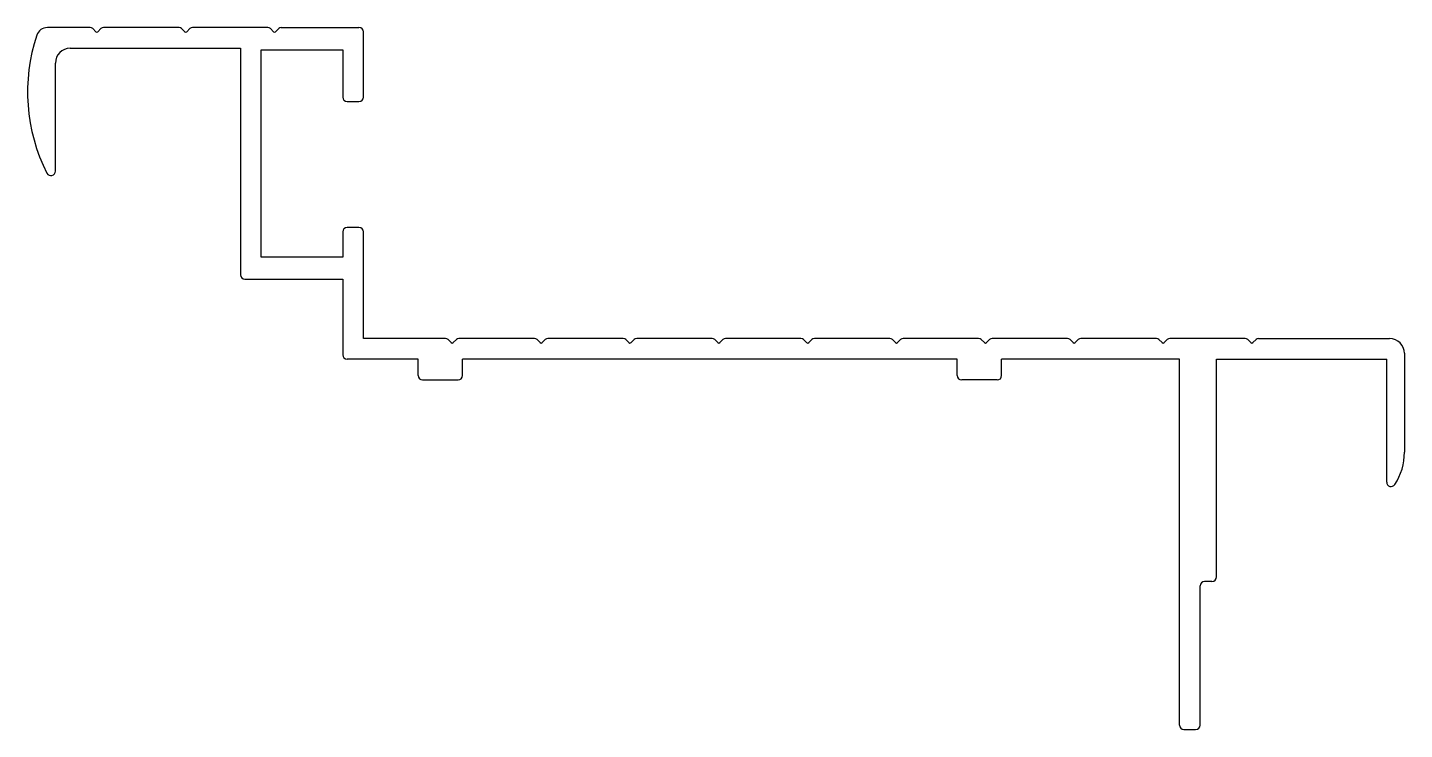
# Model space of a CAD drawing. Extents: x 690.4 to 783.4, y 571.6 to 619.
import ezdxf

# ---------------------------------------------------------------- set-up
doc = ezdxf.new("R2010")
doc.units = 0
doc.layers.get('0').update_dxf_attribs({"linetype": 'CONTINUOUS'})

msp = doc.modelspace()

# ---------------------------------------------------------------- linework, layer by layer
for p, q in [((694.649, 618.961), (691.759, 618.961)), ((695.032, 618.682), (694.826, 618.888)), ((695.379, 618.888), (695.173, 618.682)), ((700.649, 618.961), (695.556, 618.961)), ((701.032, 618.682), (700.826, 618.888)), ((701.379, 618.888), (701.173, 618.682)), ((706.649, 618.961), (701.556, 618.961)), ((707.032, 618.682), (706.826, 618.888)), ((707.379, 618.888), (707.173, 618.682)), ((707.556, 618.961), (712.802, 618.961)), ((713.102, 614.261), (713.102, 618.661)), ((693.302, 617.561), (704.802, 617.561)), ((704.802, 617.561), (704.802, 602.261)), ((706.202, 617.461), (711.702, 617.461)), ((706.202, 603.461), (706.202, 617.461)), ((711.702, 617.461), (711.702, 614.261)), ((692.302, 609.262), (692.302, 616.561)), ((712.002, 613.961), (712.802, 613.961)), ((712.802, 605.461), (712.002, 605.461)), ((711.702, 605.161), (711.702, 603.461)), ((713.102, 597.961), (713.102, 605.161)), ((711.702, 603.461), (706.202, 603.461)), ((705.102, 601.961), (711.702, 601.961)), ((711.702, 601.961), (711.702, 596.861)), ((718.649, 597.961), (713.102, 597.961)), ((719.032, 597.682), (718.826, 597.888)), ((719.379, 597.888), (719.173, 597.682)), ((724.649, 597.961), (719.556, 597.961)), ((725.032, 597.682), (724.826, 597.888)), ((725.379, 597.888), (725.173, 597.682)), ((730.649, 597.961), (725.556, 597.961)), ((731.032, 597.682), (730.826, 597.888)), ((731.379, 597.888), (731.173, 597.682)), ((736.649, 597.961), (731.556, 597.961)), ((737.032, 597.682), (736.826, 597.888)), ((737.379, 597.888), (737.173, 597.682)), ((742.649, 597.961), (737.556, 597.961)), ((743.032, 597.682), (742.826, 597.888)), ((743.379, 597.888), (743.173, 597.682)), ((748.649, 597.961), (743.556, 597.961)), ((749.032, 597.682), (748.826, 597.888)), ((749.379, 597.888), (749.173, 597.682)), ((754.649, 597.961), (749.556, 597.961)), ((755.032, 597.682), (754.826, 597.888)), ((755.379, 597.888), (755.173, 597.682)), ((760.649, 597.961), (755.556, 597.961)), ((761.032, 597.682), (760.826, 597.888)), ((761.379, 597.888), (761.173, 597.682)), ((766.649, 597.961), (761.556, 597.961)), ((767.032, 597.682), (766.826, 597.888)), ((767.379, 597.888), (767.173, 597.682)), ((772.649, 597.961), (767.556, 597.961)), ((773.032, 597.682), (772.826, 597.888)), ((773.379, 597.888), (773.173, 597.682)), ((773.556, 597.961), (782.402, 597.961)), ((783.402, 596.961), (783.402, 590.283)), ((716.802, 596.561), (712.002, 596.561)), ((716.802, 595.461), (716.802, 596.561)), ((753.202, 596.561), (719.802, 596.561)), ((719.802, 595.461), (719.802, 596.561)), ((753.202, 595.461), (753.202, 596.561)), ((756.202, 595.461), (756.202, 596.561)), ((768.202, 596.561), (756.202, 596.561)), ((768.202, 571.861), (768.202, 596.561)), ((770.702, 581.861), (770.702, 596.561)), ((770.702, 596.561), (782.202, 596.561)), ((782.202, 588.263), (782.202, 596.561)), ((717.102, 595.161), (719.502, 595.161)), ((755.902, 595.161), (753.502, 595.161)), ((769.602, 571.861), (769.602, 581.261)), ((770.402, 581.561), (769.902, 581.561)), ((768.502, 571.561), (769.302, 571.561))]:
    msp.add_line(p, q)
for centre, radius, start, end in [((702.518, 614.604), 12.097, 161.46819, 206.92825), ((691.759, 618.211), 0.75, 90, 161.46819), ((694.649, 618.711), 0.25, 45, 90), ((695.102, 618.752), 0.1, 225, 315), ((695.556, 618.711), 0.25, 90, 135), ((700.649, 618.711), 0.25, 45, 90), ((701.102, 618.752), 0.1, 225, 315), ((701.556, 618.711), 0.25, 90, 135), ((706.649, 618.711), 0.25, 45, 90), ((707.102, 618.752), 0.1, 225, 315), ((707.556, 618.711), 0.25, 90, 135), ((712.802, 618.661), 0.3, 0, 90), ((693.302, 616.561), 1, 90, 180), ((712.002, 614.261), 0.3, 180, 270), ((712.802, 614.261), 0.3, 270, 0), ((692.001, 609.262), 0.301, 206.92825, 0), ((712.002, 605.161), 0.3, 90, 180), ((712.802, 605.161), 0.3, 0, 90), ((705.102, 602.261), 0.3, 180, 270), ((718.649, 597.711), 0.25, 45, 90), ((719.556, 597.711), 0.25, 90, 135), ((724.649, 597.711), 0.25, 45, 90), ((725.556, 597.711), 0.25, 90, 135), ((730.649, 597.711), 0.25, 45, 90), ((731.556, 597.711), 0.25, 90, 135), ((736.649, 597.711), 0.25, 45, 90), ((737.556, 597.711), 0.25, 90, 135), ((742.649, 597.711), 0.25, 45, 90), ((743.556, 597.711), 0.25, 90, 135), ((748.649, 597.711), 0.25, 45, 90), ((749.556, 597.711), 0.25, 90, 135), ((754.649, 597.711), 0.25, 45, 90), ((755.556, 597.711), 0.25, 90, 135), ((760.649, 597.711), 0.25, 45, 90), ((761.556, 597.711), 0.25, 90, 135), ((766.649, 597.711), 0.25, 45, 90), ((767.556, 597.711), 0.25, 90, 135), ((772.649, 597.711), 0.25, 45, 90), ((773.556, 597.711), 0.25, 90, 135), ((782.402, 596.961), 1, 0, 90), ((719.102, 597.752), 0.1, 225, 315), ((725.102, 597.752), 0.1, 225, 315), ((731.102, 597.752), 0.1, 225, 315), ((737.102, 597.752), 0.1, 225, 315), ((743.102, 597.752), 0.1, 225, 315), ((749.102, 597.752), 0.1, 225, 315), ((755.102, 597.752), 0.1, 225, 315), ((761.102, 597.752), 0.1, 225, 315), ((767.102, 597.752), 0.1, 225, 315), ((773.102, 597.752), 0.1, 225, 315), ((712.002, 596.861), 0.3, 180, 270), ((717.102, 595.461), 0.3, 180, 270), ((719.502, 595.461), 0.3, 270, 360), ((753.502, 595.461), 0.3, 180, 270), ((755.902, 595.461), 0.3, 270, 0), ((779.402, 590.283), 4, 326.9125, 0), ((782.502, 588.263), 0.3, 180, 326.9125), ((769.902, 581.261), 0.3, 90, 180), ((770.402, 581.861), 0.3, 270, 0), ((768.502, 571.861), 0.3, 180, 270), ((769.302, 571.861), 0.3, 270, 0)]:
    msp.add_arc(centre, radius, start, end)

doc.saveas('drawing.dxf')
